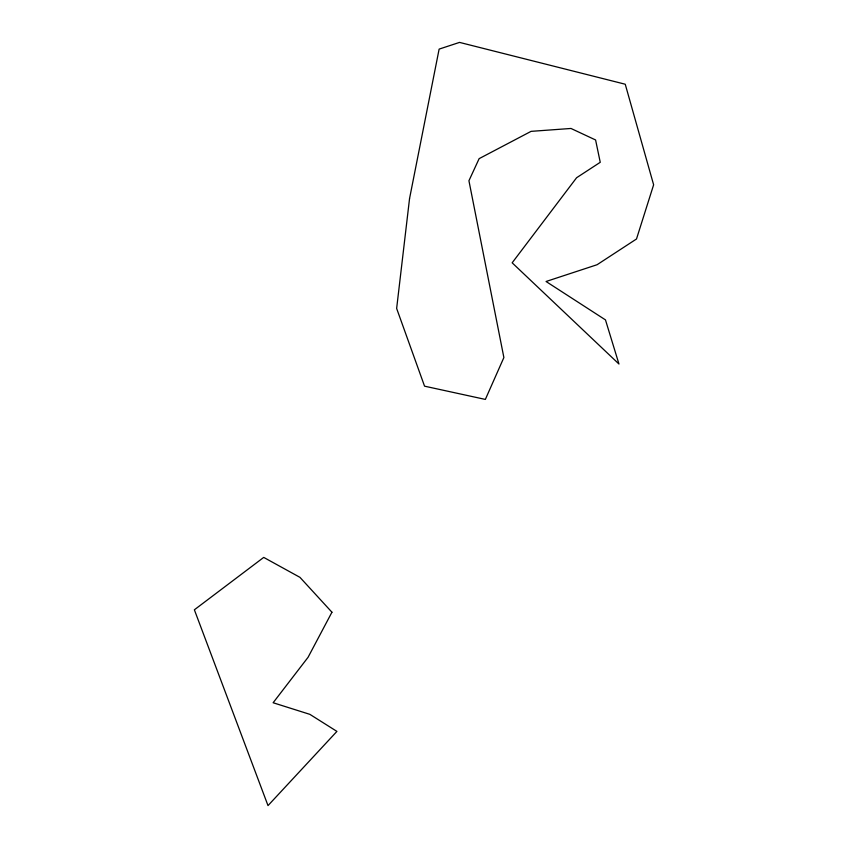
<?xml version="1.0" encoding="UTF-8"?>
<svg xmlns="http://www.w3.org/2000/svg" width="848" height="848" viewBox="0 0 848 848"><rect width="100%" height="100%" fill="white"/><g stroke="black" fill="none" stroke-linecap="round" stroke-linejoin="round"><path stroke-width="1.27" d="M409.552 198.549L396.641 308.439L424.551 386.169L485.353 399.419L503.882 357.549L468.933 180.741L479.131 158.65L531.081 131.355L570.98 128.461L595.593 139.973L600.246 162.297L576.587 177.741L512.16 262.816L618.966 364.025L605.472 319.897L546.048 281.494L597.077 264.724L636.498 238.988L653.628 184.8L625.241 84.228L459.542 42.4L439.126 49.11L409.552 198.549M331.939 612.214L308.068 657.295L273.13 702.748L309.859 714.345L336.921 731.4L268.01 805.6L194.372 609.797L263.717 557.401L299.959 577.35L331.939 612.214"/></g></svg>
